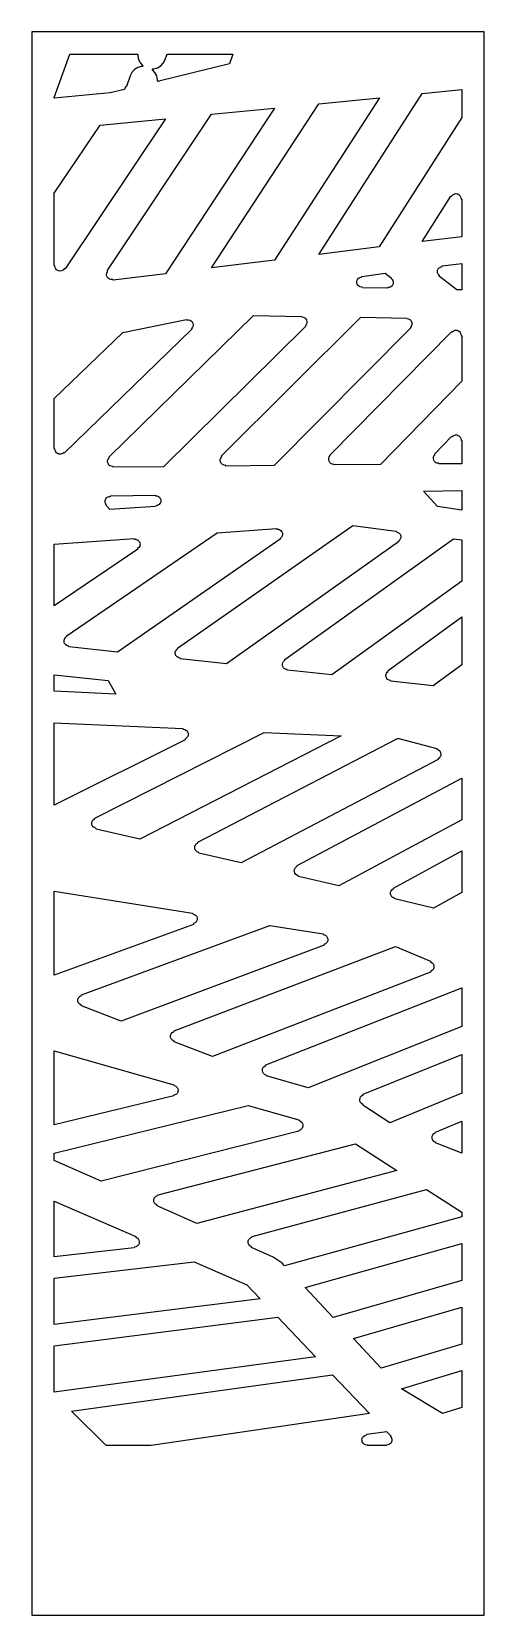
# Model space of a CAD drawing. Extents: x 0 to 400, y 0 to 1400.
import ezdxf

# ---------------------------------------------------------------- set-up
doc = ezdxf.new("R2010")
doc.units = 0
doc.layers.add('CUT', color=1, linetype='CONTINUOUS')
doc.layers.add('OUTLINE', color=7, linetype='CONTINUOUS')

msp = doc.modelspace()

# ---------------------------------------------------------------- linework, layer by layer
at = {"layer": 'CUT'}
for points in [[(83.71, 1351.58), (83.4, 1351.24), (83.18, 1351.18), (82.94, 1351.22), (82.14, 1348.96), (69.34, 1345.84), (20, 1341.24), (20, 1341.83), (33.76, 1380), (93.63, 1380), (93.71, 1379.75), (93.79, 1378.6), (94.48, 1375.26), (96.03, 1372.26), (98.04, 1370.12), (98.2, 1369.7), (98.15, 1369.47), (97.83, 1369.15), (97.1, 1369.11), (93.84, 1368.21), (90.95, 1366.46), (88.63, 1364), (87.06, 1360.96)], [(119.32, 1379.44), (119.49, 1379.69), (119.68, 1379.81), (120.09, 1379.8), (120.16, 1380), (177.7, 1380), (174.72, 1371.51), (112.4, 1356.33), (112.25, 1356.04), (112.06, 1355.9), (111.6, 1355.87), (111.4, 1355.99), (111.2, 1356.4), (111.12, 1357.56), (110.45, 1360.91), (108.91, 1363.92), (106.88, 1366.12), (106.72, 1366.55), (106.77, 1366.77), (107.09, 1367.09), (107.86, 1367.13), (111.11, 1368.05), (113.99, 1369.8), (116.29, 1372.27), (117.86, 1375.31)], [(380, 1324.01), (307.22, 1209.65), (253.63, 1202.96), (345.1, 1345.31), (380, 1348.75)], [(66.83, 1188.46), (158.94, 1326.97), (214.53, 1332.45), (118.17, 1186.07), (71.88, 1180.3), (71.66, 1180.69), (71.46, 1180.8), (69.9, 1180.86), (68.66, 1181.27), (67.93, 1181.74), (67.03, 1182.69), (66.46, 1183.86), (66.26, 1185.16), (66.45, 1186.45), (67.09, 1187.87), (66.99, 1188.31)], [(307.31, 1341.59), (214.44, 1198.08), (158.84, 1191.14), (253.72, 1336.31)], [(20.55, 1192.95), (20.41, 1193.14), (20, 1193.3), (20, 1257.33), (60.56, 1317.28), (118.27, 1322.96), (29.49, 1190.41), (29.28, 1190.51), (28.83, 1190.43), (27.79, 1189.3), (27.07, 1188.82), (26.28, 1188.49), (25, 1188.3), (23.72, 1188.5), (22.56, 1189.04), (21.88, 1189.6), (21.34, 1190.25), (20.8, 1191.42)], [(379.38, 1252.87), (379.45, 1252.19), (379.59, 1252), (380, 1251.84), (380, 1218.72), (345.02, 1214.36), (370.48, 1254.65), (370.68, 1254.56), (371.12, 1254.65), (372.13, 1255.78), (373.24, 1256.47), (374.5, 1256.81), (375.8, 1256.77), (376.64, 1256.52), (377.41, 1256.12), (378.38, 1255.26), (379.06, 1254.14)], [(362.6, 1192.33), (362.77, 1192.49), (362.87, 1192.92), (380, 1195.14), (380, 1171.83), (375.72, 1171.91), (360.41, 1183.55), (360.53, 1183.96), (360.46, 1184.18), (359.66, 1184.98), (359.16, 1185.67), (358.67, 1186.88), (358.56, 1187.74), (358.71, 1189.03), (359.22, 1190.21), (360.06, 1191.2), (361.15, 1191.9)], [(315.06, 1173.78), (314.64, 1173.6), (314.47, 1173.19), (292.24, 1173.66), (292.09, 1174.07), (291.91, 1174.21), (290.36, 1174.49), (289.56, 1174.85), (288.84, 1175.36), (288.25, 1176), (287.78, 1176.74), (287.39, 1178), (287.35, 1178.88), (287.47, 1179.73), (287.98, 1180.95), (288.82, 1181.96), (289.92, 1182.67), (291.39, 1183.11), (291.56, 1183.27), (291.66, 1183.7), (312.52, 1186.4), (317.66, 1182.53), (317.55, 1182.34), (317.6, 1181.89), (318.66, 1180.79), (319.1, 1180.05), (319.39, 1179.26), (319.52, 1177.99), (319.4, 1177.15), (318.92, 1175.97), (318.43, 1175.28), (317.46, 1174.45), (316.69, 1174.07), (315.87, 1173.84)], [(241.89, 1139.61), (242.02, 1139.43), (116.6, 1015.45), (72.07, 1015), (71.91, 1015.41), (71.72, 1015.55), (70.17, 1015.78), (68.99, 1016.33), (68.31, 1016.87), (67.77, 1017.55), (67.2, 1018.74), (67.04, 1019.58), (67.05, 1020.45), (67.37, 1021.72), (67.79, 1022.48), (68.43, 1023.3), (68.47, 1023.52), (68.3, 1023.93), (196.17, 1148.99), (238.44, 1148.33), (238.6, 1147.91), (238.78, 1147.78), (240.19, 1147.52), (241.34, 1146.96), (242.28, 1146.08), (242.76, 1145.36), (242.93, 1144.97), (243.23, 1143.72), (243.16, 1142.43), (242.91, 1141.61), (242.71, 1141.23), (241.88, 1140.06)], [(142.16, 1138.67), (141.23, 1137.43), (141.19, 1137.2), (141.36, 1136.79), (28.91, 1027.72), (28.51, 1027.91), (28.28, 1027.88), (27.39, 1027.2), (26.63, 1026.82), (25.81, 1026.58), (24.96, 1026.5), (24.1, 1026.59), (23.28, 1026.85), (22.54, 1027.26), (21.88, 1027.8), (21.33, 1028.47), (20.94, 1029.23), (20.68, 1030.05), (20.55, 1031.15), (20.41, 1031.34), (20, 1031.5), (20, 1075.84), (80.55, 1133.93), (136.71, 1145.57), (136.94, 1145.2), (137.15, 1145.11), (138.71, 1145.17), (139.97, 1144.86), (141.09, 1144.19), (141.97, 1143.22), (142.51, 1142.05), (142.7, 1140.76), (142.5, 1139.47)], [(214.22, 1016.43), (171.62, 1016.01), (171.46, 1016.41), (171.27, 1016.55), (170.18, 1016.68), (169.35, 1016.93), (168.58, 1017.32), (167.91, 1017.86), (167.13, 1018.91), (166.79, 1019.71), (166.63, 1020.56), (166.62, 1021.43), (166.78, 1022.27), (167.12, 1023.08), (168.03, 1024.33), (168.07, 1024.56), (167.89, 1024.96), (290.87, 1147.51), (331.29, 1146.87), (331.45, 1146.45), (331.63, 1146.32), (332.62, 1146.17), (333.45, 1145.92), (334.19, 1145.5), (334.85, 1144.95), (335.39, 1144.29), (335.78, 1143.54), (336.03, 1142.7), (336.11, 1141.87), (336.02, 1141.01), (335.77, 1140.19), (335.37, 1139.43), (334.69, 1138.55), (334.71, 1138.1), (334.84, 1137.92)], [(263.74, 1025.87), (371.02, 1134.77), (371.42, 1134.6), (371.65, 1134.64), (372.53, 1135.33), (373.3, 1135.75), (374.12, 1136), (374.99, 1136.09), (375.83, 1136.01), (376.67, 1135.76), (377.43, 1135.36), (378.11, 1134.8), (378.65, 1134.14), (379.06, 1133.38), (379.31, 1132.55), (379.45, 1131.44), (379.59, 1131.25), (380, 1131.09), (380, 1090.96), (308.27, 1017.38), (267.5, 1016.97), (267.34, 1017.37), (267.15, 1017.51), (265.67, 1017.74), (264.49, 1018.28), (263.52, 1019.14), (262.85, 1020.24), (262.53, 1021.49), (262.58, 1022.79), (263, 1024), (263.89, 1025.25), (263.92, 1025.48)], [(356.34, 1026.4), (356.16, 1026.8), (370.99, 1042.14), (371.39, 1041.97), (371.62, 1042.01), (372.5, 1042.71), (373.67, 1043.29), (374.52, 1043.46), (375.39, 1043.47), (376.24, 1043.31), (377.42, 1042.77), (378.1, 1042.22), (378.65, 1041.55), (379.21, 1040.37), (379.45, 1038.84), (379.59, 1038.65), (380, 1038.49), (380, 1018.1), (359.96, 1017.9), (359.8, 1018.3), (359.61, 1018.44), (358.1, 1018.67), (356.93, 1019.2), (355.97, 1020.06), (355.29, 1021.15), (354.96, 1022.4), (355, 1023.69), (355.41, 1024.9), (355.88, 1025.63), (356.19, 1025.97)], [(346.31, 993.81), (380, 994.31), (380, 977.13), (358.59, 980.1)], [(69.74, 989.71), (109.14, 990.29), (109.3, 989.89), (109.49, 989.76), (110.54, 989.63), (111.38, 989.38), (112.15, 988.97), (112.84, 988.42), (113.39, 987.75), (113.8, 986.97), (114.05, 986.13), (114.1, 984.83), (113.77, 983.55), (113.34, 982.79), (112.77, 982.12), (112.08, 981.59), (111.29, 981.19), (109.77, 980.83), (109.59, 980.69), (109.46, 980.27), (69.08, 977.61), (66.02, 980.84), (66.21, 981.23), (66.18, 981.46), (65.53, 982.35), (65.15, 983.11), (64.92, 983.92), (64.85, 984.76), (64.95, 985.6), (65.19, 986.42), (65.6, 987.15), (66.13, 987.81), (66.8, 988.35), (67.53, 988.75), (68.34, 989), (69.4, 989.16), (69.59, 989.3)], [(220.97, 953.4), (219.62, 952), (219.56, 951.55), (219.65, 951.36), (75.82, 851.61), (33.04, 856.19), (32.92, 856.62), (32.74, 856.78), (31.26, 857.18), (30.16, 857.85), (29.57, 858.45), (29.09, 859.16), (28.66, 860.37), (28.57, 861.22), (28.65, 862.06), (28.9, 862.89), (29.29, 863.64), (29.83, 864.31), (30.61, 865.02), (30.67, 865.47), (30.58, 865.66), (163.97, 957.02), (216.39, 960.75), (216.58, 960.35), (216.78, 960.23), (218.23, 960.09), (219.42, 959.65), (220.43, 958.87), (221.18, 957.84), (221.6, 956.64), (221.66, 955.38), (221.35, 954.14)], [(324.24, 949.61), (324.16, 949.4), (324.27, 948.97), (172.26, 841.28), (131.33, 845.67), (131.21, 846.09), (131.03, 846.25), (129.56, 846.64), (128.46, 847.3), (127.86, 847.9), (127.39, 848.61), (126.95, 849.81), (126.86, 850.66), (126.93, 851.51), (127.17, 852.33), (127.56, 853.08), (128.09, 853.75), (128.82, 854.43), (128.88, 854.88), (128.79, 855.07), (283.77, 963.53), (322.06, 958.42), (322.16, 958), (322.32, 957.84), (323.71, 957.4), (324.81, 956.67), (325.64, 955.66), (326.14, 954.45), (326.27, 953.59), (326.26, 953.15), (326, 951.87), (325.35, 950.72)], [(93.65, 943.02), (93.59, 942.58), (93.68, 942.38), (20, 892.39), (20, 946.8), (90.55, 951.81), (90.74, 951.41), (90.94, 951.29), (91.9, 951.22), (92.73, 951.04), (93.87, 950.47), (94.8, 949.61), (95.27, 948.88), (95.58, 948.1), (95.76, 946.84), (95.67, 945.99), (95.43, 945.17), (94.77, 944.08)], [(222.53, 843.25), (223.62, 844.32), (223.7, 844.54), (223.59, 844.97), (372.82, 951.64), (380, 950.68), (380, 914.34), (265.24, 831.33), (226.02, 835.52), (225.9, 835.95), (225.72, 836.11), (224.31, 836.49), (223.22, 837.15), (222.63, 837.74), (221.96, 838.83), (221.64, 840.06), (221.68, 841.32), (221.91, 842.14)], [(380, 882.66), (380, 840.22), (354.93, 821.72), (317.44, 825.74), (317.33, 826.16), (317.16, 826.31), (316.05, 826.57), (315.24, 826.93), (314.52, 827.42), (313.91, 828.06), (313.44, 828.81), (313.13, 829.63), (312.99, 830.5), (313.02, 831.38), (313.23, 832.23), (313.61, 833.03), (314.13, 833.73), (314.96, 834.52), (315.03, 834.74), (314.91, 835.16)], [(20, 831.35), (67.45, 826.5), (74.45, 814.26), (20, 817.05)], [(135.85, 774.87), (135.57, 774.52), (135.62, 774.08), (20, 716.28), (20, 789.07), (133.54, 783.84), (133.57, 783.62), (133.87, 783.28), (135.37, 782.97), (136.15, 782.61), (136.84, 782.1), (137.66, 781.12), (138.17, 779.94), (138.31, 778.67), (138.2, 777.82), (137.92, 777.01), (137.23, 775.92), (136.6, 775.35)], [(55.45, 704.05), (55.73, 704.41), (55.69, 704.84), (205.45, 780.54), (273.56, 777.4), (95.57, 686.06), (56.89, 695.12), (56.91, 695.34), (56.68, 695.73), (55.25, 696.32), (54.25, 697.12), (53.51, 698.18), (53.11, 699.4), (53.05, 700.25), (53.16, 701.1), (53.62, 702.3), (54.11, 703.01), (54.41, 703.31)], [(146.51, 682.72), (146.78, 683.08), (146.8, 683.31), (146.72, 683.52), (323.4, 775.11), (324.46, 775.06), (357.94, 766.27), (357.92, 766.06), (358.13, 765.66), (359.54, 765.02), (360.55, 764.16), (361.05, 763.46), (361.41, 762.64), (361.62, 761.35), (361.54, 760.47), (361.29, 759.64), (361.11, 759.23), (360.62, 758.5), (360, 757.88), (359.21, 757.29), (359.11, 757.09), (359.16, 756.67), (185.04, 665.11), (147.86, 673.82), (147.8, 674.26), (147.65, 674.43), (146.31, 674.99), (145.3, 675.78), (144.56, 676.83), (144.16, 678.05), (144.1, 678.89), (144.21, 679.75), (144.31, 680.16), (144.66, 680.94), (145.44, 681.96)], [(234.41, 662.1), (234.68, 662.46), (234.63, 662.89), (380, 740.13), (380, 703.31), (271.52, 644.86), (235.83, 653.22), (235.77, 653.65), (235.62, 653.82), (234.28, 654.38), (233.28, 655.17), (232.54, 656.21), (232.14, 657.42), (232.1, 658.69), (232.42, 659.92), (233.09, 661.02), (233.7, 661.61)], [(319.42, 642.17), (319.69, 642.53), (319.63, 642.97), (380, 675.82), (380, 638.99), (355.15, 625.28), (320.95, 633.29), (320.89, 633.73), (320.74, 633.9), (319.33, 634.48), (318.32, 635.27), (317.59, 636.3), (317.18, 637.5), (317.11, 638.34), (317.2, 639.19), (317.64, 640.39), (318.39, 641.41)], [(144.48, 612.22), (143.14, 611.46), (142.96, 611.05), (143, 610.83), (20, 566.06), (20, 640.12), (142.11, 620.76), (142.2, 620.34), (142.36, 620.18), (143.76, 619.7), (144.82, 618.98), (145.63, 617.98), (145.84, 617.61), (146.12, 616.79), (146.21, 616.37), (146.24, 615.51), (146, 614.26), (145.39, 613.13)], [(258.5, 592.99), (258.49, 592.54), (79.14, 525.13), (43.95, 538.75), (43.95, 539.2), (43.82, 539.39), (42.51, 540.15), (41.62, 541.07), (41.2, 541.81), (40.92, 542.61), (40.8, 543.45), (40.85, 544.3), (41.22, 545.51), (41.66, 546.24), (42.24, 546.88), (42.91, 547.39), (43.89, 547.9), (44.06, 548.32), (44.02, 548.52), (210.43, 609.93), (257.62, 602.44), (257.71, 602.01), (257.88, 601.85), (258.8, 601.57), (259.58, 601.2), (260.56, 600.39), (261.27, 599.32), (261.64, 598.1), (261.69, 597.24), (261.57, 596.4), (261.08, 595.21), (260.28, 594.22), (259.6, 593.7), (258.62, 593.18)], [(352.32, 568.58), (159.74, 493.92), (125.83, 507.05), (125.83, 507.5), (125.7, 507.69), (124.73, 508.21), (123.77, 509.03), (123.28, 509.72), (122.8, 510.89), (122.69, 511.72), (122.72, 512.57), (122.94, 513.4), (123.29, 514.16), (124.08, 515.15), (124.76, 515.67), (125.73, 516.18), (125.86, 516.37), (125.86, 516.82), (321.44, 591.3), (352.44, 578.31), (352.39, 578.09), (352.55, 577.66), (353.88, 576.84), (354.74, 575.87), (355.28, 574.69), (355.39, 574.27), (355.46, 573.4), (355.25, 572.11), (354.68, 570.96), (353.78, 570), (352.44, 569.22), (352.31, 569.02)], [(206.64, 485.98), (206.96, 486.31), (206.95, 486.75), (380, 554.71), (380, 520.43), (244.38, 466.24), (207.41, 476.91), (207.38, 477.35), (207.23, 477.53), (205.82, 478.2), (204.84, 479.07), (204.17, 480.19), (203.85, 481.46), (203.92, 482.76), (204.37, 483.99), (204.86, 484.71), (205.49, 485.32)], [(125.76, 459.74), (125.54, 459.34), (125.56, 459.13), (20, 433.62), (20, 498.9), (125.72, 469.09), (125.69, 468.87), (125.9, 468.47), (127.3, 467.83), (127.97, 467.3), (128.53, 466.66), (129.1, 465.52), (129.33, 464.25), (129.27, 463.4), (129.05, 462.57), (128.42, 461.45), (127.84, 460.82), (127.15, 460.32)], [(292.91, 460), (293.03, 460.19), (293.02, 460.62), (380, 495.81), (380, 461.53), (316.59, 435.44), (292.76, 450.97), (292.83, 451.21), (292.68, 451.64), (291.48, 452.43), (290.64, 453.4), (290.12, 454.57), (289.95, 455.84), (290.16, 457.1), (290.72, 458.25), (291.6, 459.19)], [(237.15, 429.03), (236.22, 428.66), (236.07, 428.48), (236.02, 428.04), (61.32, 383.84), (20, 402.05), (20, 408.44), (191.19, 450.63), (236.06, 437.98), (236.03, 437.76), (236.24, 437.36), (237.63, 436.72), (238.6, 435.89), (239.28, 434.81), (239.63, 433.59), (239.62, 432.31), (239.4, 431.49), (239.03, 430.72), (238.21, 429.74)], [(356.84, 427.04), (356.79, 427.26), (380, 436.92), (380, 408.65), (356.99, 417.56), (356.99, 418.01), (356.86, 418.2), (355.52, 418.98), (354.61, 419.94), (354.04, 421.1), (353.83, 422.39), (354.01, 423.68), (354.55, 424.86), (355.42, 425.83), (356.68, 426.61)], [(111.58, 371.39), (111.63, 371.82), (286.16, 416.81), (322.82, 393.2), (146.07, 346.48), (110.79, 362.03), (110.82, 362.46), (110.7, 362.66), (109.42, 363.5), (108.58, 364.49), (108.05, 365.68), (107.9, 366.97), (108.01, 367.83), (108.3, 368.65), (109.01, 369.74), (110, 370.58), (111.23, 371.1)], [(93.2, 326.32), (92.05, 325.76), (90.97, 325.5), (90.8, 325.35), (90.69, 324.92), (20, 316.94), (20, 366.11), (92.16, 334.79), (92.13, 334.35), (92.25, 334.15), (93.54, 333.33), (94.4, 332.38), (94.79, 331.63), (95.1, 330.38), (95.03, 329.11), (94.61, 327.9), (93.85, 326.87)], [(194.64, 334.4), (194.85, 334.8), (194.83, 335.01), (348.83, 376.45), (380, 356.37), (380, 352.15), (223.54, 309.02), (221.35, 311.34), (213.46, 316.77), (194.13, 325.29), (194.15, 325.73), (194.03, 325.93), (192.81, 326.74), (191.97, 327.71), (191.57, 328.48), (191.44, 328.9), (191.28, 330.18), (191.39, 331.05), (191.67, 331.87), (192.36, 332.96), (193.35, 333.8)], [(380, 328.67), (380, 295.98), (266.54, 263.43), (241.6, 289.87)], [(190.06, 292.29), (202.04, 279.71), (20, 257.11), (20, 298.07), (143.6, 312.46)], [(284.31, 244.6), (380, 272.51), (380, 239.82), (308.84, 218.59)], [(217.52, 263.45), (250.79, 228.52), (20, 197.29), (20, 238.24)], [(105.55, 150), (65.91, 150), (35.31, 180.54), (265.98, 212.57), (298.63, 178.3)], [(363.03, 178.4), (326.95, 200.27), (380, 216.34), (380, 183.65)], [(313.35, 150.22), (313.31, 150), (296.85, 150), (296.69, 150.41), (296.5, 150.55), (294.96, 150.79), (294.15, 151.14), (293.43, 151.63), (292.81, 152.25), (292.16, 153.39), (291.92, 154.24), (291.85, 155.11), (292.08, 156.4), (292.44, 157.2), (293.26, 158.23), (294.34, 158.97), (295.83, 159.43), (296.1, 159.81), (296.1, 160.03), (313.53, 162.65), (317.12, 158.88), (316.93, 158.49), (316.96, 158.26), (317.62, 157.36), (318.01, 156.6), (318.24, 155.78), (318.31, 154.93), (318.21, 154.08), (317.96, 153.27), (317.54, 152.52), (317, 151.87), (316.33, 151.33), (315.57, 150.92), (314.76, 150.68), (313.66, 150.55)]]:
    msp.add_lwpolyline(points, close=True, dxfattribs=at)
at = {"layer": 'OUTLINE'}
msp.add_lwpolyline([(0, 0), (400, 0), (400, 1400), (0, 1400)], close=True, dxfattribs=at)

doc.saveas('drawing.dxf')
